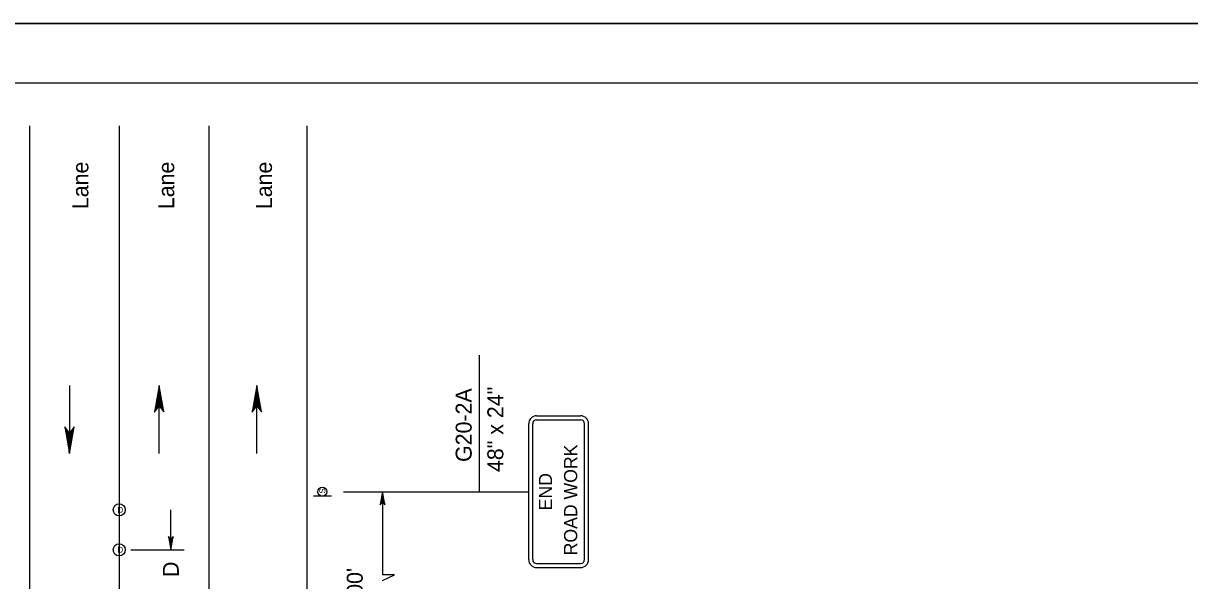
# Model space of a CAD drawing. Extents: x 499945 to 500993, y 499985 to 500645.
# Drawn here: x 500405.8 to 500697.9, y 500505.6 to 500645 of the extents above; entities that cross this region are included whole.
import ezdxf

# ---------------------------------------------------------------- set-up
doc = ezdxf.new("R2010")
doc.units = 0
for name, color, linetype in [('1', 7, 'Continuous'), ('24', 7, 'Continuous'), ('39', 7, 'Continuous'), ('41', 7, 'Continuous'), ('5', 7, 'Continuous'), ('56', 7, 'Continuous'), ('60', 7, 'Continuous')]:
    doc.layers.add(name, color=color, linetype=linetype)

msp = doc.modelspace()

# ---------------------------------------------------------------- linework, layer by layer
at = {"layer": '1'}
for p, q in [((500993, 500645), (499944.83, 500645)), ((500990, 500630), (500000, 500630)), ((500407.34, 500619.34), (500407.34, 500378.98)), ((500429.82, 500619.34), (500429.82, 500322.03)), ((500452.3, 500619.34), (500452.3, 500378.98)), ((500476.78, 500619.34), (500476.78, 500378.98)), ((500442.75, 500513.27), (500442.75, 500523.27)), ((500432.73, 500513.27), (500446.08, 500513.27)), ((500498.77, 500506.99), (500495.77, 500506.99)), ((500495.77, 500505.55), (500498.77, 500506.99))]:
    msp.add_line(p, q, dxfattribs=at)
at = {"layer": '24'}
for p, q in [((500417.33, 500554.39), (500417.33, 500542.47)), ((500439.81, 500537.41), (500439.81, 500549.33)), ((500464.29, 500537.41), (500464.29, 500549.33))]:
    msp.add_line(p, q, dxfattribs=at)
for points in [[(500439.81, 500554.39), (500438.64, 500547.75), (500439.81, 500549.33), (500440.97, 500547.78), (500439.81, 500554.39), (500439.82, 500553.95), (500438.72, 500547.93), (500439.83, 500549.46), (500440.88, 500548.05), (500439.85, 500553.71), (500439.81, 500553.49), (500438.9, 500548.33), (500439.83, 500549.49), (500440.73, 500548.3), (500439.81, 500553.39), (500439.85, 500553.17), (500439.03, 500548.66), (500439.81, 500549.54), (500440.62, 500548.64), (500439.85, 500552.53), (500439.85, 500552.15), (500439.2, 500549), (500439.79, 500549.61), (500440.45, 500548.95), (500439.81, 500552.09), (500439.79, 500551.73), (500439.39, 500549.36), (500439.85, 500549.81), (500440.3, 500549.32), (500439.81, 500551.4), (500439.78, 500551.07), (500439.51, 500549.64), (500439.83, 500549.88), (500440.18, 500549.49), (500439.81, 500550.9), (500439.59, 500549.97), (500439.85, 500550.1), (500440.1, 500549.69), (500439.85, 500550.66), (500439.69, 500550.05), (500439.89, 500550.31), (500440.01, 500550.01), (500439.83, 500550.31), (500439.79, 500550.15)], [(500464.29, 500554.39), (500463.12, 500547.75), (500464.29, 500549.33), (500465.45, 500547.78), (500464.29, 500554.39), (500464.31, 500553.95), (500463.21, 500547.93), (500464.31, 500549.46), (500465.36, 500548.05), (500464.33, 500553.71), (500464.29, 500553.49), (500463.38, 500548.33), (500464.31, 500549.49), (500465.21, 500548.3), (500464.29, 500553.39), (500464.33, 500553.17), (500463.51, 500548.66), (500464.29, 500549.54), (500465.1, 500548.64), (500464.33, 500552.53), (500464.33, 500552.15), (500463.68, 500549), (500464.28, 500549.61), (500464.94, 500548.95), (500464.29, 500552.09), (500464.27, 500551.73), (500463.87, 500549.36), (500464.33, 500549.81), (500464.78, 500549.32), (500464.29, 500551.4), (500464.26, 500551.07), (500463.99, 500549.64), (500464.31, 500549.88), (500464.66, 500549.49), (500464.29, 500550.9), (500464.07, 500549.97), (500464.33, 500550.1), (500464.58, 500549.69), (500464.33, 500550.66), (500464.17, 500550.05), (500464.38, 500550.31), (500464.5, 500550.01), (500464.31, 500550.31), (500464.28, 500550.15)], [(500417.33, 500537.41), (500418.5, 500544.05), (500417.33, 500542.47), (500416.17, 500544.02), (500417.33, 500537.41), (500417.32, 500537.85), (500418.42, 500543.87), (500417.32, 500542.34), (500416.26, 500543.75), (500417.3, 500538.09), (500417.33, 500538.31), (500418.25, 500543.46), (500417.32, 500542.31), (500416.41, 500543.5), (500417.33, 500538.41), (500417.3, 500538.63), (500418.11, 500543.14), (500417.33, 500542.26), (500416.52, 500543.15), (500417.3, 500539.27), (500417.3, 500539.65), (500417.94, 500542.8), (500417.35, 500542.19), (500416.69, 500542.85), (500417.33, 500539.71), (500417.35, 500540.07), (500417.76, 500542.44), (500417.3, 500541.98), (500416.84, 500542.48), (500417.33, 500540.39), (500417.36, 500540.73), (500417.64, 500542.15), (500417.32, 500541.92), (500416.96, 500542.31), (500417.33, 500540.9), (500417.55, 500541.83), (500417.3, 500541.7), (500417.04, 500542.11), (500417.3, 500541.14), (500417.45, 500541.75), (500417.25, 500541.49), (500417.13, 500541.78), (500417.32, 500541.49), (500417.35, 500541.65)], [(500495.77, 500527.86), (500495.18, 500524.54), (500495.77, 500525.33), (500496.35, 500524.56), (500495.77, 500527.86), (500495.78, 500527.64), (500495.23, 500524.63), (500495.78, 500525.4), (500496.3, 500524.69), (500495.79, 500527.52), (500495.77, 500527.41), (500495.31, 500524.84), (500495.78, 500525.41), (500496.23, 500524.82), (500495.77, 500527.36), (500495.79, 500527.25), (500495.38, 500525), (500495.77, 500525.44), (500496.18, 500524.99), (500495.79, 500526.93), (500495.79, 500526.74), (500495.46, 500525.17), (500495.76, 500525.47), (500496.09, 500525.14), (500495.77, 500526.71), (500495.76, 500526.53), (500495.56, 500525.35), (500495.79, 500525.57), (500496.01, 500525.33), (500495.77, 500526.37), (500495.75, 500526.2), (500495.62, 500525.49), (500495.78, 500525.61), (500495.95, 500525.41), (500495.77, 500526.12), (500495.66, 500525.65), (500495.79, 500525.72), (500495.91, 500525.51), (500495.79, 500526), (500495.71, 500525.69), (500495.81, 500525.82), (500495.87, 500525.68), (500495.78, 500525.82), (500495.76, 500525.75)], [(500442.75, 500513.27), (500443.34, 500516.62), (500442.75, 500515.82), (500442.16, 500516.61), (500442.75, 500513.27), (500442.74, 500513.5), (500443.29, 500516.53), (500442.74, 500515.76), (500442.21, 500516.47), (500442.73, 500513.62), (500442.75, 500513.73), (500443.21, 500516.33), (500442.74, 500515.74), (500442.28, 500516.34), (500442.75, 500513.78), (500442.73, 500513.89), (500443.14, 500516.16), (500442.75, 500515.72), (500442.34, 500516.17), (500442.73, 500514.21), (500442.73, 500514.4), (500443.05, 500515.99), (500442.75, 500515.69), (500442.42, 500516.02), (500442.75, 500514.44), (500442.76, 500514.62), (500442.96, 500515.81), (500442.73, 500515.58), (500442.5, 500515.83), (500442.75, 500514.78), (500442.76, 500514.95), (500442.9, 500515.67), (500442.74, 500515.55), (500442.56, 500515.75), (500442.75, 500515.04), (500442.86, 500515.51), (500442.73, 500515.44), (500442.6, 500515.64), (500442.73, 500515.15), (500442.81, 500515.46), (500442.7, 500515.33), (500442.64, 500515.48), (500442.74, 500515.33), (500442.75, 500515.41)]]:
    msp.add_lwpolyline(points, dxfattribs=at)
at = {"layer": '41'}
msp.add_lwpolyline([(499944.83, 500645), (500993, 500645), (500993, 499985), (499944.83, 499985)], close=True, dxfattribs=at)
at = {"layer": '5'}
for p, q in [((500520.04, 500527.81), (500520.04, 500561.97)), ((500485.95, 500527.81), (500532.36, 500527.81)), ((500495.77, 500527.81), (500495.77, 500506.99))]:
    msp.add_line(p, q, dxfattribs=at)
at = {"layer": '56'}
for p, q in [((500534.36, 500546.79), (500545.35, 500546.79)), ((500534.36, 500545.79), (500545.35, 500545.79)), ((500532.36, 500510.82), (500532.36, 500544.8)), ((500533.36, 500510.82), (500533.36, 500544.8)), ((500546.35, 500510.82), (500546.35, 500544.8)), ((500547.35, 500510.82), (500547.35, 500544.8)), ((500482.94, 500526.68), (500478.44, 500526.68)), ((500534.36, 500509.82), (500545.35, 500509.82)), ((500534.36, 500508.82), (500545.35, 500508.82))]:
    msp.add_line(p, q, dxfattribs=at)
for centre, radius in [((500480.69, 500527.81), 1.12), ((500429.82, 500523.27), 1.5), ((500429.82, 500513.27), 1.5)]:
    msp.add_circle(centre, radius, dxfattribs=at)
for centre, radius, start, end in [((500534.36, 500544.8), 2, 90, 180), ((500534.36, 500544.8), 0.999, 90, 180), ((500545.35, 500544.8), 2, 0, 90), ((500545.35, 500544.8), 0.999, 0, 90), ((500534.36, 500510.82), 2, 180, 270), ((500534.36, 500510.82), 0.999, 180, 270), ((500545.35, 500510.82), 2, 270, 0), ((500545.35, 500510.82), 0.999, 270, 0)]:
    msp.add_arc(centre, radius, start, end, dxfattribs=at)
at = {"layer": '60'}
for p, q in [((500532.36, 500527.81), (500532.36, 500527.81)), ((500547.35, 500527.81), (500547.35, 500527.81))]:
    msp.add_line(p, q, dxfattribs=at)
for centre, radius in [((500480.69, 500527.81), 1.12), ((500429.82, 500523.27), 1.5), ((500429.82, 500513.27), 1.5)]:
    msp.add_circle(centre, radius, dxfattribs=at)

# ---------------------------------------------------------------- texts
at = {"layer": '1'}
msp.add_text("500'", height=4, rotation=90, dxfattribs=at).set_placement((500490.8, 500498.78))
at = {"layer": '39'}
for s, p in [('ROAD WORK', (500544.51, 500511.89)), ('END', (500538.21, 500523.15))]:
    msp.add_text(s, height=3.3, rotation=90, dxfattribs=at).set_placement(p)
at = {"layer": '5'}
for s, p in [('Lane', (500422.1, 500598.5)), ('Lane', (500443.59, 500598.5)), ('Lane', (500468.07, 500598.5)), ('G20-2A', (500518.08, 500535.25)), ('48" x 24"', (500526.01, 500532.73)), ('D', (500444.75, 500506.47))]:
    msp.add_text(s, height=4, rotation=90, dxfattribs=at).set_placement(p)
at = {"layer": '56'}
msp.add_text('S', height=1.5, rotation=90, dxfattribs=at).set_placement((500481.44, 500527.35))
for p in [(500429.36, 500522.52), (500429.36, 500512.53)]:
    msp.add_text('D', height=1.5, dxfattribs=at).set_placement(p)

doc.saveas('drawing.dxf')
